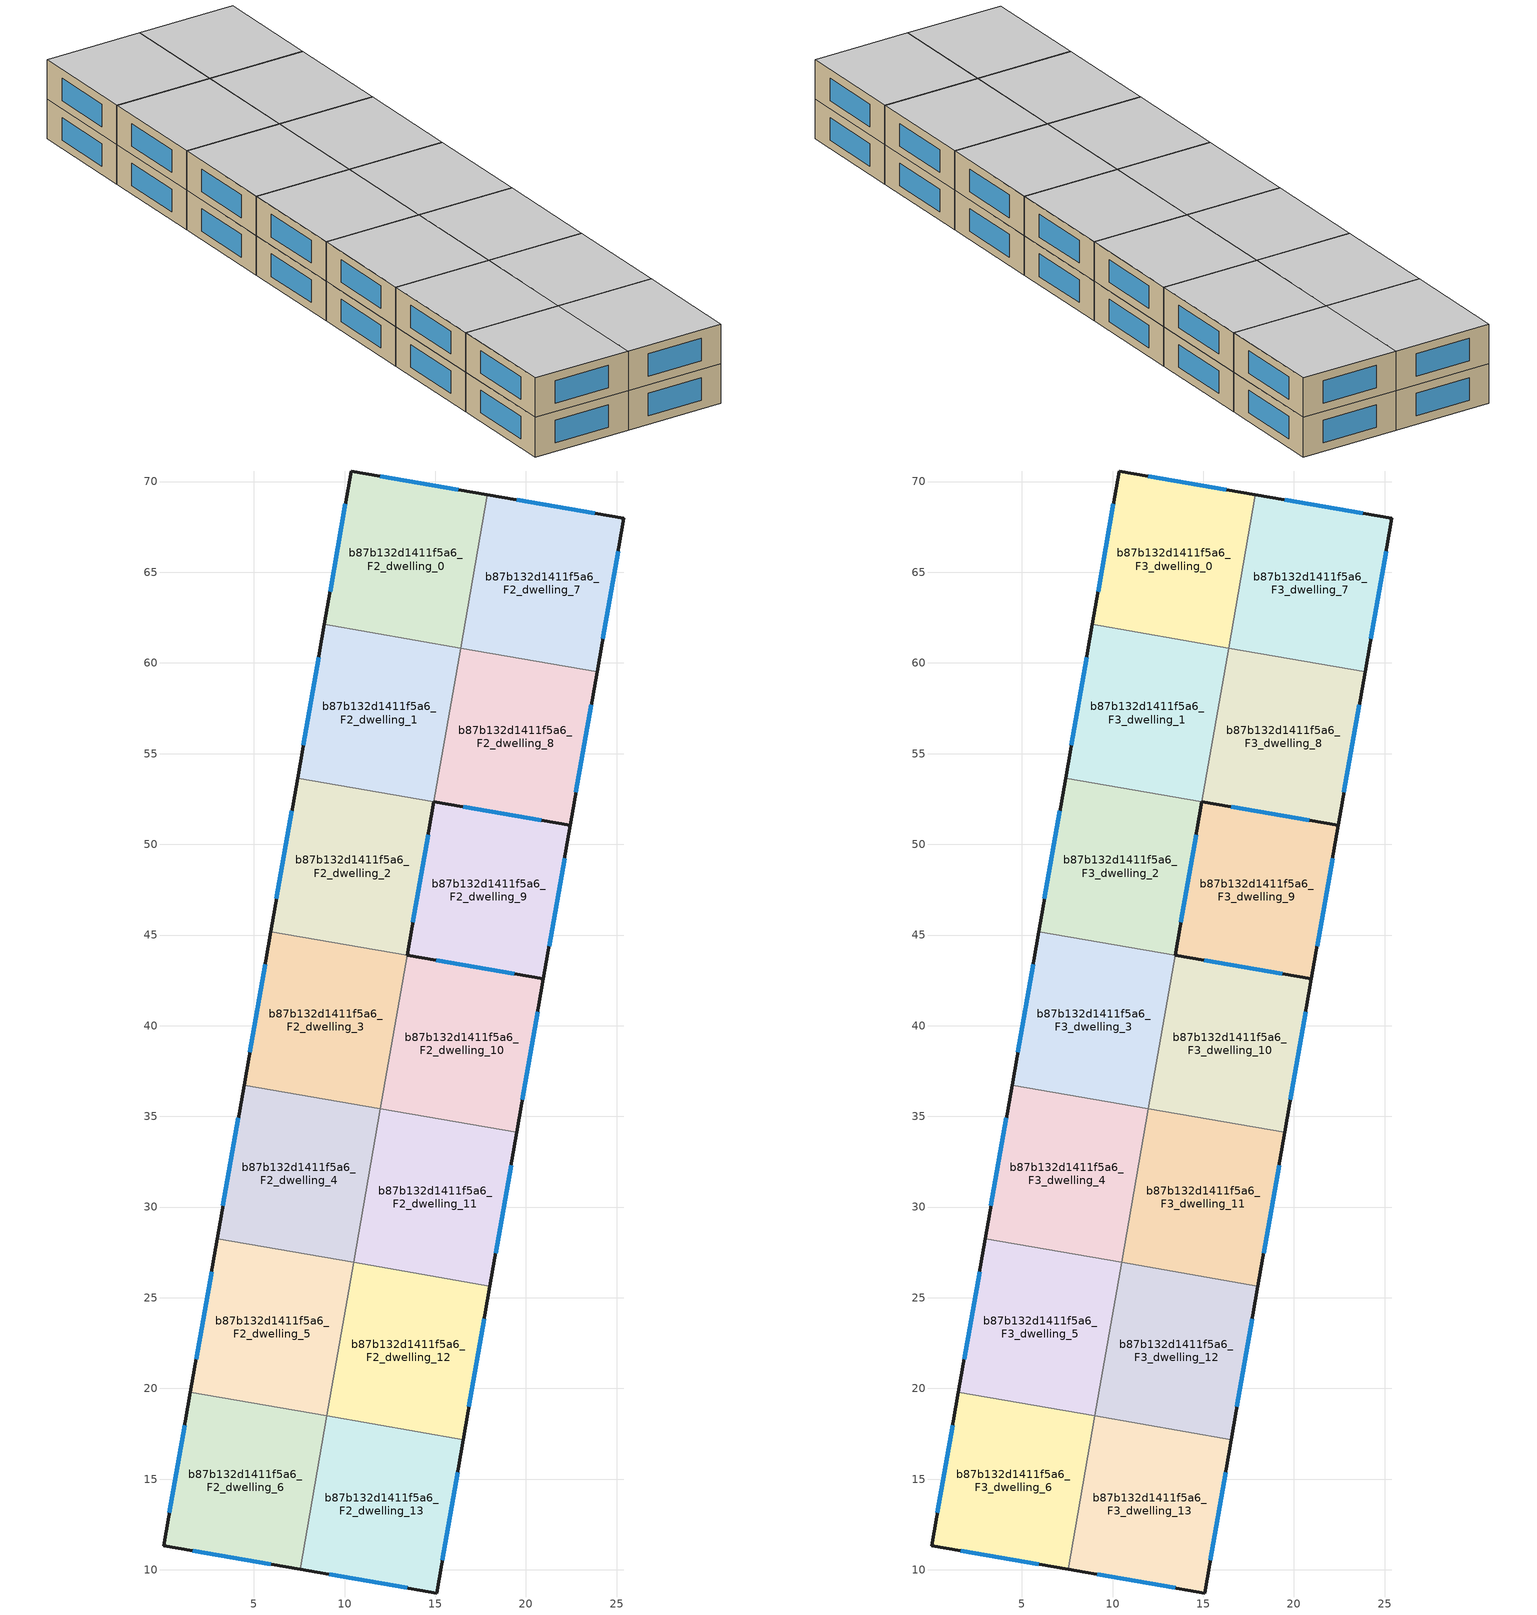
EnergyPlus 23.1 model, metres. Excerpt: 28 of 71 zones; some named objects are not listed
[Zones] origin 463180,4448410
b87b132d1411f5a6_F2_dwelling_0
 floor to b87b132d1411f5a6_F1_dwelling_0 (EU_floor_Construction): 17.87,69.28 16.4,60.81 8.88,62.12 10.35,70.58 z6
 wall outside (EU_wall_Construction): 17.87,69.28 10.35,70.58 8.88,62.12 z6:9
 wall to b87b132d1411f5a6_F2_dwelling_1 (EU_wall_Construction): 8.88,62.12 16.4,60.81 14.92,52.36 z6:9
 wall to b87b132d1411f5a6_F2_dwelling_8 (EU_wall_Construction): 14.92,52.36 16.4,60.82 z6:9
 wall to b87b132d1411f5a6_F2_dwelling_7 (EU_wall_Construction): 16.4,60.82 17.87,69.28 z6:9
 window (EU_Window_Construction): 10.04,68.77 9.2,63.93 / 16.26,69.56 11.96,70.3 z6.64:8.36
b87b132d1411f5a6_F2_dwelling_1
 floor to b87b132d1411f5a6_F1_dwelling_1 (EU_floor_Construction): 16.4,60.81 14.92,52.35 7.4,53.66 8.88,62.12 z6
 wall outside (EU_wall_Construction): 8.88,62.12 7.4,53.66 z6:9
 wall to b87b132d1411f5a6_F2_dwelling_2 (EU_wall_Construction): 7.4,53.66 14.92,52.35 z6:9
 window (EU_Window_Construction): 8.56,60.31 7.72,55.47 z6.64:8.36
b87b132d1411f5a6_F2_dwelling_10
 floor to b87b132d1411f5a6_F1_dwelling_10 (EU_floor_Construction): 20.97,42.58 19.49,34.11 11.97,35.42 13.45,43.89 z6
 wall outside (EU_wall_Construction): 19.49,34.11 20.97,42.58 13.45,43.89 z6:9
 wall to b87b132d1411f5a6_F2_dwelling_11 (EU_wall_Construction): 11.97,35.42 19.49,34.11 z6:9
 wall to b87b132d1411f5a6_F2_dwelling_9 (EU_wall_Construction): 13.45,43.89 11.97,35.42 z6:9
 window (EU_Window_Construction): 19.36,42.86 15.06,43.61 / 19.81,35.93 20.65,40.77 z6.64:8.36
b87b132d1411f5a6_F2_dwelling_11
 floor to b87b132d1411f5a6_F1_dwelling_11 (EU_floor_Construction): 19.49,34.11 18.02,25.65 10.5,26.96 11.97,35.42 z6
 wall outside (EU_wall_Construction): 18.02,25.65 19.49,34.11 z6:9
 wall to b87b132d1411f5a6_F2_dwelling_12 (EU_wall_Construction): 10.5,26.96 18.02,25.65 z6:9
 wall to b87b132d1411f5a6_F2_dwelling_4 (EU_wall_Construction): 11.97,35.41 10.5,26.96 z6:9
 window (EU_Window_Construction): 18.33,27.46 19.18,32.3 z6.64:8.36
b87b132d1411f5a6_F2_dwelling_12
 floor to b87b132d1411f5a6_F1_dwelling_12 (EU_floor_Construction): 18.02,25.65 16.54,17.18 9.02,18.49 10.5,26.96 z6
 wall outside (EU_wall_Construction): 16.54,17.18 18.02,25.65 z6:9
 wall to b87b132d1411f5a6_F2_dwelling_13 (EU_wall_Construction): 9.02,18.49 16.54,17.18 z6:9
 wall to b87b132d1411f5a6_F2_dwelling_5 (EU_wall_Construction): 10.5,26.95 9.02,18.49 z6:9
 window (EU_Window_Construction): 16.86,19 17.7,23.84 z6.64:8.36
b87b132d1411f5a6_F2_dwelling_13
 floor to b87b132d1411f5a6_F1_dwelling_13 (EU_floor_Construction): 16.54,17.18 15.07,8.72 7.55,10.03 9.02,18.49 z6
 wall outside (EU_wall_Construction): 7.55,10.03 15.07,8.72 16.54,17.18 z6:9
 wall to b87b132d1411f5a6_F2_dwelling_6 (EU_wall_Construction): 9.02,18.48 7.55,10.03 z6:9
 window (EU_Window_Construction): 15.38,10.54 16.23,15.37 / 9.16,9.75 13.46,9 z6.64:8.36
b87b132d1411f5a6_F2_dwelling_2
 floor to b87b132d1411f5a6_F1_dwelling_2 (EU_floor_Construction): 14.92,52.35 13.45,43.88 5.93,45.19 7.4,53.66 z6
 wall outside (EU_wall_Construction): 7.4,53.66 5.93,45.19 / 13.45,43.89 14.92,52.35 z6:9
 wall to b87b132d1411f5a6_F2_dwelling_3 (EU_wall_Construction): 5.93,45.19 13.45,43.88 z6:9
 window (EU_Window_Construction): 7.09,51.84 6.24,47 / 13.76,45.7 14.61,50.53 z6.64:8.36
b87b132d1411f5a6_F2_dwelling_3
 floor to b87b132d1411f5a6_F1_dwelling_3 (EU_floor_Construction): 13.45,43.88 11.97,35.42 4.45,36.72 5.93,45.19 z6
 wall outside (EU_wall_Construction): 5.93,45.19 4.45,36.72 z6:9
 wall to b87b132d1411f5a6_F2_dwelling_4 (EU_wall_Construction): 4.45,36.72 11.97,35.42 z6:9
 wall to b87b132d1411f5a6_F2_dwelling_9 (EU_wall_Construction): 11.97,35.42 13.45,43.88 z6:9
 window (EU_Window_Construction): 5.61,43.38 4.77,38.54 z6.64:8.36
b87b132d1411f5a6_F2_dwelling_4
 floor to b87b132d1411f5a6_F1_dwelling_4 (EU_floor_Construction): 11.97,35.42 10.5,26.95 2.98,28.26 4.45,36.72 z6
 wall outside (EU_wall_Construction): 4.45,36.72 2.98,28.26 z6:9
 wall to b87b132d1411f5a6_F2_dwelling_5 (EU_wall_Construction): 2.98,28.26 10.5,26.95 z6:9
 window (EU_Window_Construction): 4.14,34.91 3.29,30.07 z6.64:8.36
b87b132d1411f5a6_F2_dwelling_5
 floor to b87b132d1411f5a6_F1_dwelling_5 (EU_floor_Construction): 10.5,26.95 9.02,18.49 1.5,19.79 2.98,28.26 z6
 wall outside (EU_wall_Construction): 2.98,28.26 1.5,19.79 z6:9
 wall to b87b132d1411f5a6_F2_dwelling_6 (EU_wall_Construction): 1.5,19.79 9.02,18.49 z6:9
 window (EU_Window_Construction): 2.66,26.45 1.82,21.61 z6.64:8.36
b87b132d1411f5a6_F2_dwelling_6
 floor to b87b132d1411f5a6_F1_dwelling_6 (EU_floor_Construction): 9.02,18.49 7.55,10.03 0.03,11.33 1.5,19.79 z6
 wall outside (EU_wall_Construction): 1.5,19.79 0.03,11.33 7.55,10.03 z6:9
 window (EU_Window_Construction): 1.64,11.05 5.94,10.3 / 1.19,17.98 0.34,13.14 z6.64:8.36
b87b132d1411f5a6_F2_dwelling_7
 floor to b87b132d1411f5a6_F1_dwelling_7 (EU_floor_Construction): 25.39,67.98 23.92,59.51 16.4,60.82 17.87,69.28 z6
 wall outside (EU_wall_Construction): 23.92,59.51 25.39,67.98 17.87,69.28 z6:9
 wall to b87b132d1411f5a6_F2_dwelling_8 (EU_wall_Construction): 16.4,60.82 23.92,59.51 z6:9
 window (EU_Window_Construction): 23.78,68.26 19.48,69 / 24.23,61.32 25.08,66.17 z6.64:8.36
b87b132d1411f5a6_F2_dwelling_8
 floor to b87b132d1411f5a6_F1_dwelling_8 (EU_floor_Construction): 23.92,59.51 22.44,51.04 14.92,52.36 16.4,60.82 z6
 wall outside (EU_wall_Construction): 14.92,52.36 22.44,51.04 23.92,59.51 z6:9
 window (EU_Window_Construction): 22.76,52.86 23.6,57.7 / 16.53,52.07 20.83,51.33 z6.64:8.36
b87b132d1411f5a6_F2_dwelling_9
 floor to b87b132d1411f5a6_F1_dwelling_9 (EU_floor_Construction): 22.44,51.04 20.97,42.58 13.45,43.89 14.92,52.35 z6
 wall outside (EU_wall_Construction): 14.92,52.35 13.45,43.89 20.97,42.58 22.44,51.04 14.92,52.36 z6:9
 window (EU_Window_Construction): 15.06,43.61 19.36,42.86 / 21.28,44.39 22.13,49.23 / 20.83,51.33 16.53,52.07 / 14.61,50.53 13.76,45.7 z6.64:8.36
b87b132d1411f5a6_F3_dwelling_0
 floor to b87b132d1411f5a6_F2_dwelling_0 (EU_floor_Construction): 17.87,69.28 16.4,60.81 8.88,62.12 10.35,70.58 z9
 wall outside (EU_wall_Construction): 17.87,69.28 10.35,70.58 8.88,62.12 z9:12
 wall to b87b132d1411f5a6_F3_dwelling_1 (EU_wall_Construction): 8.88,62.12 16.4,60.81 14.92,52.36 z9:12
 wall to b87b132d1411f5a6_F3_dwelling_8 (EU_wall_Construction): 14.92,52.36 16.4,60.82 z9:12
 wall to b87b132d1411f5a6_F3_dwelling_7 (EU_wall_Construction): 16.4,60.82 17.87,69.28 z9:12
 window (EU_Window_Construction): 10.04,68.77 9.2,63.93 / 16.26,69.56 11.96,70.3 z9.64:11.36
 ceiling to b87b132d1411f5a6_F4_dwelling_0 (EU_floor_Construction): 16.4,60.81 17.87,69.28 10.35,70.58 8.88,62.12 z12
b87b132d1411f5a6_F3_dwelling_1
 floor to b87b132d1411f5a6_F2_dwelling_1 (EU_floor_Construction): 16.4,60.81 14.92,52.35 7.4,53.66 8.88,62.12 z9
 wall outside (EU_wall_Construction): 8.88,62.12 7.4,53.66 z9:12
 wall to b87b132d1411f5a6_F3_dwelling_2 (EU_wall_Construction): 7.4,53.66 14.92,52.35 z9:12
 window (EU_Window_Construction): 8.56,60.31 7.72,55.47 z9.64:11.36
 ceiling to b87b132d1411f5a6_F4_dwelling_1 (EU_floor_Construction): 14.92,52.35 16.4,60.81 8.88,62.12 7.4,53.66 z12
b87b132d1411f5a6_F3_dwelling_10
 floor to b87b132d1411f5a6_F2_dwelling_10 (EU_floor_Construction): 20.97,42.58 19.49,34.11 11.97,35.42 13.45,43.89 z9
 wall outside (EU_wall_Construction): 19.49,34.11 20.97,42.58 13.45,43.89 z9:12
 wall to b87b132d1411f5a6_F3_dwelling_11 (EU_wall_Construction): 11.97,35.42 19.49,34.11 z9:12
 wall to b87b132d1411f5a6_F3_dwelling_9 (EU_wall_Construction): 13.45,43.89 11.97,35.42 z9:12
 window (EU_Window_Construction): 19.36,42.86 15.06,43.61 / 19.81,35.93 20.65,40.77 z9.64:11.36
 ceiling to b87b132d1411f5a6_F4_dwelling_10 (EU_floor_Construction): 19.49,34.11 20.97,42.58 13.45,43.89 11.97,35.42 z12
b87b132d1411f5a6_F3_dwelling_11
 floor to b87b132d1411f5a6_F2_dwelling_11 (EU_floor_Construction): 19.49,34.11 18.02,25.65 10.5,26.96 11.97,35.42 z9
 wall outside (EU_wall_Construction): 18.02,25.65 19.49,34.11 z9:12
 wall to b87b132d1411f5a6_F3_dwelling_12 (EU_wall_Construction): 10.5,26.96 18.02,25.65 z9:12
 wall to b87b132d1411f5a6_F3_dwelling_4 (EU_wall_Construction): 11.97,35.41 10.5,26.96 z9:12
 window (EU_Window_Construction): 18.33,27.46 19.18,32.3 z9.64:11.36
 ceiling to b87b132d1411f5a6_F4_dwelling_11 (EU_floor_Construction): 18.02,25.65 19.49,34.11 11.97,35.42 10.5,26.96 z12
b87b132d1411f5a6_F3_dwelling_12
 floor to b87b132d1411f5a6_F2_dwelling_12 (EU_floor_Construction): 18.02,25.65 16.54,17.18 9.02,18.49 10.5,26.96 z9
 wall outside (EU_wall_Construction): 16.54,17.18 18.02,25.65 z9:12
 wall to b87b132d1411f5a6_F3_dwelling_13 (EU_wall_Construction): 9.02,18.49 16.54,17.18 z9:12
 wall to b87b132d1411f5a6_F3_dwelling_5 (EU_wall_Construction): 10.5,26.95 9.02,18.49 z9:12
 window (EU_Window_Construction): 16.86,19 17.7,23.84 z9.64:11.36
 ceiling to b87b132d1411f5a6_F4_dwelling_12 (EU_floor_Construction): 16.54,17.18 18.02,25.65 10.5,26.96 9.02,18.49 z12
b87b132d1411f5a6_F3_dwelling_13
 floor to b87b132d1411f5a6_F2_dwelling_13 (EU_floor_Construction): 16.54,17.18 15.07,8.72 7.55,10.03 9.02,18.49 z9
 wall outside (EU_wall_Construction): 7.55,10.03 15.07,8.72 16.54,17.18 z9:12
 wall to b87b132d1411f5a6_F3_dwelling_6 (EU_wall_Construction): 9.02,18.48 7.55,10.03 z9:12
 window (EU_Window_Construction): 15.38,10.54 16.23,15.37 / 9.16,9.75 13.46,9 z9.64:11.36
 ceiling to b87b132d1411f5a6_F4_dwelling_13 (EU_floor_Construction): 15.07,8.72 16.54,17.18 9.02,18.49 7.55,10.03 z12
b87b132d1411f5a6_F3_dwelling_2
 floor to b87b132d1411f5a6_F2_dwelling_2 (EU_floor_Construction): 14.92,52.35 13.45,43.88 5.93,45.19 7.4,53.66 z9
 wall outside (EU_wall_Construction): 7.4,53.66 5.93,45.19 / 13.45,43.89 14.92,52.35 z9:12
 wall to b87b132d1411f5a6_F3_dwelling_3 (EU_wall_Construction): 5.93,45.19 13.45,43.88 z9:12
 window (EU_Window_Construction): 7.09,51.84 6.24,47 / 13.76,45.7 14.61,50.53 z9.64:11.36
 ceiling to b87b132d1411f5a6_F4_dwelling_2 (EU_floor_Construction): 13.45,43.88 14.92,52.35 7.4,53.66 5.93,45.19 z12
b87b132d1411f5a6_F3_dwelling_3
 floor to b87b132d1411f5a6_F2_dwelling_3 (EU_floor_Construction): 13.45,43.88 11.97,35.42 4.45,36.72 5.93,45.19 z9
 wall outside (EU_wall_Construction): 5.93,45.19 4.45,36.72 z9:12
 wall to b87b132d1411f5a6_F3_dwelling_4 (EU_wall_Construction): 4.45,36.72 11.97,35.42 z9:12
 wall to b87b132d1411f5a6_F3_dwelling_9 (EU_wall_Construction): 11.97,35.42 13.45,43.88 z9:12
 window (EU_Window_Construction): 5.61,43.38 4.77,38.54 z9.64:11.36
 ceiling to b87b132d1411f5a6_F4_dwelling_3 (EU_floor_Construction): 11.97,35.42 13.45,43.88 5.93,45.19 4.45,36.72 z12
b87b132d1411f5a6_F3_dwelling_4
 floor to b87b132d1411f5a6_F2_dwelling_4 (EU_floor_Construction): 11.97,35.42 10.5,26.95 2.98,28.26 4.45,36.72 z9
 wall outside (EU_wall_Construction): 4.45,36.72 2.98,28.26 z9:12
 wall to b87b132d1411f5a6_F3_dwelling_5 (EU_wall_Construction): 2.98,28.26 10.5,26.95 z9:12
 window (EU_Window_Construction): 4.14,34.91 3.29,30.07 z9.64:11.36
 ceiling to b87b132d1411f5a6_F4_dwelling_4 (EU_floor_Construction): 10.5,26.95 11.97,35.42 4.45,36.72 2.98,28.26 z12
b87b132d1411f5a6_F3_dwelling_5
 floor to b87b132d1411f5a6_F2_dwelling_5 (EU_floor_Construction): 10.5,26.95 9.02,18.49 1.5,19.79 2.98,28.26 z9
 wall outside (EU_wall_Construction): 2.98,28.26 1.5,19.79 z9:12
 wall to b87b132d1411f5a6_F3_dwelling_6 (EU_wall_Construction): 1.5,19.79 9.02,18.49 z9:12
 window (EU_Window_Construction): 2.66,26.45 1.82,21.61 z9.64:11.36
 ceiling to b87b132d1411f5a6_F4_dwelling_5 (EU_floor_Construction): 9.02,18.49 10.5,26.95 2.98,28.26 1.5,19.79 z12
b87b132d1411f5a6_F3_dwelling_6
 floor to b87b132d1411f5a6_F2_dwelling_6 (EU_floor_Construction): 9.02,18.49 7.55,10.03 0.03,11.33 1.5,19.79 z9
 wall outside (EU_wall_Construction): 1.5,19.79 0.03,11.33 7.55,10.03 z9:12
 window (EU_Window_Construction): 1.64,11.05 5.94,10.3 / 1.19,17.98 0.34,13.14 z9.64:11.36
 ceiling to b87b132d1411f5a6_F4_dwelling_6 (EU_floor_Construction): 7.55,10.03 9.02,18.49 1.5,19.79 0.03,11.33 z12
b87b132d1411f5a6_F3_dwelling_7
 floor to b87b132d1411f5a6_F2_dwelling_7 (EU_floor_Construction): 25.39,67.98 23.92,59.51 16.4,60.82 17.87,69.28 z9
 wall outside (EU_wall_Construction): 23.92,59.51 25.39,67.98 17.87,69.28 z9:12
 wall to b87b132d1411f5a6_F3_dwelling_8 (EU_wall_Construction): 16.4,60.82 23.92,59.51 z9:12
 window (EU_Window_Construction): 23.78,68.26 19.48,69 / 24.23,61.32 25.08,66.17 z9.64:11.36
 ceiling to b87b132d1411f5a6_F4_dwelling_7 (EU_floor_Construction): 23.92,59.51 25.39,67.98 17.87,69.28 16.4,60.82 z12
b87b132d1411f5a6_F3_dwelling_8
 floor to b87b132d1411f5a6_F2_dwelling_8 (EU_floor_Construction): 23.92,59.51 22.44,51.04 14.92,52.36 16.4,60.82 z9
 wall outside (EU_wall_Construction): 14.92,52.36 22.44,51.04 23.92,59.51 z9:12
 window (EU_Window_Construction): 22.76,52.86 23.6,57.7 / 16.53,52.07 20.83,51.33 z9.64:11.36
 ceiling to b87b132d1411f5a6_F4_dwelling_8 (EU_floor_Construction): 22.44,51.04 23.92,59.51 16.4,60.82 14.92,52.36 z12
b87b132d1411f5a6_F3_dwelling_9
 floor to b87b132d1411f5a6_F2_dwelling_9 (EU_floor_Construction): 22.44,51.04 20.97,42.58 13.45,43.89 14.92,52.35 z9
 wall outside (EU_wall_Construction): 14.92,52.35 13.45,43.89 20.97,42.58 22.44,51.04 14.92,52.36 z9:12
 window (EU_Window_Construction): 15.06,43.61 19.36,42.86 / 21.28,44.39 22.13,49.23 / 20.83,51.33 16.53,52.07 / 14.61,50.53 13.76,45.7 z9.64:11.36
 ceiling to b87b132d1411f5a6_F4_dwelling_9 (EU_floor_Construction): 20.97,42.58 22.44,51.04 14.92,52.35 13.45,43.89 z12
[Building]
EU S2 Campaign: North Axis=0; Terrain=City; Solar Distribution=FullExterior
[Site:Location]
Yerevan-Zvartnots.Intl.AP: Latitude=40.15; Longitude=44.383; Time Zone=4; Elevation=854
[SizingPeriod:WeatherFileDays]
AnnualSizingPeriod: Begin Month=1; Begin Day of Month=1; End Month=12; End Day of Month=31; Day of Week for Start Day=Monday; Use Weather File Daylight Saving Period=No; Use Weather File Rain and Snow Indicators=No
[MATERIAL]
EU_InternalMass_Material: Roughness=MediumRough; Thickness=0.1; Conductivity=1; Density=1800; Specific Heat=900; Thermal Absorptance=0.9; Solar Absorptance=0.7; Visible Absorptance=0.7
[MATERIAL:NOMASS] Roughness=MediumRough; Thermal Absorptance=0.9; Solar Absorptance=0.7; Visible Absorptance=0.7
Name | Thermal Resistance
EU_wall_NoMass | 1.05043
EU_floor_NoMass | 0.478065
[WINDOWMATERIAL:SIMPLEGLAZINGSYSTEM]
EU_Window_SimpleGlazing: UFactor=2.5566; Solar Heat Gain Coefficient=0.75; Visible Transmittance=0.75
[CONSTRUCTION]
EU_wall_Construction: EU_wall_NoMass
EU_floor_Construction: EU_floor_NoMass
EU_Window_Construction: EU_Window_SimpleGlazing
EU_InternalMass_Construction: EU_InternalMass_Material
[ZONE] Type=1; Multiplier=1; Ceiling Height=autocalculate; Floor Area=autocalculate; Part of Total Floor Area=Yes
Name | Volume
b87b132d1411f5a6_F2_dwelling_0; b87b132d1411f5a6_F3_dwelling_0 | 196.709
b87b132d1411f5a6_F2_dwelling_1; b87b132d1411f5a6_F3_dwelling_1 | 196.729
b87b132d1411f5a6_F2_dwelling_10; b87b132d1411f5a6_F3_dwelling_10 | 196.697
b87b132d1411f5a6_F2_dwelling_11; b87b132d1411f5a6_F3_dwelling_11 | 196.687
b87b132d1411f5a6_F2_dwelling_12; b87b132d1411f5a6_F3_dwelling_12; b87b132d1411f5a6_F2_dwelling_8; b87b132d1411f5a6_F3_dwelling_8 | 196.691
b87b132d1411f5a6_F2_dwelling_13; b87b132d1411f5a6_F3_dwelling_13 | 196.699
b87b132d1411f5a6_F2_dwelling_2; b87b132d1411f5a6_F3_dwelling_2; b87b132d1411f5a6_F2_dwelling_4; b87b132d1411f5a6_F3_dwelling_4; b87b132d1411f5a6_F2_dwelling_5; b87b132d1411f5a6_F3_dwelling_5 | 196.716
b87b132d1411f5a6_F2_dwelling_3; b87b132d1411f5a6_F3_dwelling_3 | 196.739
b87b132d1411f5a6_F2_dwelling_6; b87b132d1411f5a6_F3_dwelling_6 | 196.701
b87b132d1411f5a6_F2_dwelling_7; b87b132d1411f5a6_F3_dwelling_7 | 196.698
b87b132d1411f5a6_F2_dwelling_9; b87b132d1411f5a6_F3_dwelling_9 | 196.614
[INTERNALMASS] Construction=EU_InternalMass_Construction
Name | Zone or ZoneList | Surface Area
b87b132d1411f5a6_F2_dwelling_0_EU_InternalMass | b87b132d1411f5a6_F2_dwelling_0 | 65.5713
b87b132d1411f5a6_F2_dwelling_1_EU_InternalMass | b87b132d1411f5a6_F2_dwelling_1 | 65.5761
b87b132d1411f5a6_F2_dwelling_2_EU_InternalMass | b87b132d1411f5a6_F2_dwelling_2 | 65.5721
b87b132d1411f5a6_F2_dwelling_3_EU_InternalMass | b87b132d1411f5a6_F2_dwelling_3 | 65.5796
b87b132d1411f5a6_F2_dwelling_4_EU_InternalMass | b87b132d1411f5a6_F2_dwelling_4 | 65.5721
b87b132d1411f5a6_F2_dwelling_5_EU_InternalMass | b87b132d1411f5a6_F2_dwelling_5 | 65.5721
b87b132d1411f5a6_F2_dwelling_6_EU_InternalMass | b87b132d1411f5a6_F2_dwelling_6 | 65.5672
b87b132d1411f5a6_F2_dwelling_7_EU_InternalMass | b87b132d1411f5a6_F2_dwelling_7 | 65.5662
b87b132d1411f5a6_F2_dwelling_8_EU_InternalMass | b87b132d1411f5a6_F2_dwelling_8 | 65.5637
b87b132d1411f5a6_F2_dwelling_9_EU_InternalMass | b87b132d1411f5a6_F2_dwelling_9 | 65.5736
b87b132d1411f5a6_F2_dwelling_10_EU_InternalMass | b87b132d1411f5a6_F2_dwelling_10 | 65.5667
b87b132d1411f5a6_F2_dwelling_11_EU_InternalMass | b87b132d1411f5a6_F2_dwelling_11 | 65.5637
b87b132d1411f5a6_F2_dwelling_12_EU_InternalMass | b87b132d1411f5a6_F2_dwelling_12 | 65.5637
b87b132d1411f5a6_F2_dwelling_13_EU_InternalMass | b87b132d1411f5a6_F2_dwelling_13 | 65.5662
b87b132d1411f5a6_F3_dwelling_0_EU_InternalMass | b87b132d1411f5a6_F3_dwelling_0 | 65.5713
b87b132d1411f5a6_F3_dwelling_1_EU_InternalMass | b87b132d1411f5a6_F3_dwelling_1 | 65.5761
b87b132d1411f5a6_F3_dwelling_2_EU_InternalMass | b87b132d1411f5a6_F3_dwelling_2 | 65.5721
b87b132d1411f5a6_F3_dwelling_3_EU_InternalMass | b87b132d1411f5a6_F3_dwelling_3 | 65.5796
b87b132d1411f5a6_F3_dwelling_4_EU_InternalMass | b87b132d1411f5a6_F3_dwelling_4 | 65.5721
b87b132d1411f5a6_F3_dwelling_5_EU_InternalMass | b87b132d1411f5a6_F3_dwelling_5 | 65.5721
b87b132d1411f5a6_F3_dwelling_6_EU_InternalMass | b87b132d1411f5a6_F3_dwelling_6 | 65.5672
b87b132d1411f5a6_F3_dwelling_7_EU_InternalMass | b87b132d1411f5a6_F3_dwelling_7 | 65.5662
b87b132d1411f5a6_F3_dwelling_8_EU_InternalMass | b87b132d1411f5a6_F3_dwelling_8 | 65.5637
b87b132d1411f5a6_F3_dwelling_9_EU_InternalMass | b87b132d1411f5a6_F3_dwelling_9 | 65.5736
b87b132d1411f5a6_F3_dwelling_10_EU_InternalMass | b87b132d1411f5a6_F3_dwelling_10 | 65.5667
b87b132d1411f5a6_F3_dwelling_11_EU_InternalMass | b87b132d1411f5a6_F3_dwelling_11 | 65.5637
b87b132d1411f5a6_F3_dwelling_12_EU_InternalMass | b87b132d1411f5a6_F3_dwelling_12 | 65.5637
b87b132d1411f5a6_F3_dwelling_13_EU_InternalMass | b87b132d1411f5a6_F3_dwelling_13 | 65.5662
[OTHEREQUIPMENT] Fuel Type=Electricity; Design Level Calculation Method=Watts/Area; Power per Zone Floor Area=1; Fraction Latent=0; Fraction Radiant=0; Fraction Lost=0; Carbon Dioxide Generation Rate=0; EndUse Subcategory=EU_Step8_InternalGains
Name | Zone or ZoneList or Space or SpaceList | Schedule
EU_Step8_InternalGain_b87b132d1411f5a6_F2_dwelling_0_f000 | b87b132d1411f5a6_F2_dwelling_0 | EU_Step8_GainSchedule_b87b132d1411f5a6_F2_dwelling_0_f000
EU_Step8_InternalGain_b87b132d1411f5a6_F2_dwelling_1_f000 | b87b132d1411f5a6_F2_dwelling_1 | EU_Step8_GainSchedule_b87b132d1411f5a6_F2_dwelling_1_f000
EU_Step8_InternalGain_b87b132d1411f5a6_F2_dwelling_2_f000 | b87b132d1411f5a6_F2_dwelling_2 | EU_Step8_GainSchedule_b87b132d1411f5a6_F2_dwelling_2_f000
EU_Step8_InternalGain_b87b132d1411f5a6_F2_dwelling_3_f000 | b87b132d1411f5a6_F2_dwelling_3 | EU_Step8_GainSchedule_b87b132d1411f5a6_F2_dwelling_3_f000
EU_Step8_InternalGain_b87b132d1411f5a6_F2_dwelling_4_f000 | b87b132d1411f5a6_F2_dwelling_4 | EU_Step8_GainSchedule_b87b132d1411f5a6_F2_dwelling_4_f000
EU_Step8_InternalGain_b87b132d1411f5a6_F2_dwelling_5_f000 | b87b132d1411f5a6_F2_dwelling_5 | EU_Step8_GainSchedule_b87b132d1411f5a6_F2_dwelling_5_f000
EU_Step8_InternalGain_b87b132d1411f5a6_F2_dwelling_6_f000 | b87b132d1411f5a6_F2_dwelling_6 | EU_Step8_GainSchedule_b87b132d1411f5a6_F2_dwelling_6_f000
EU_Step8_InternalGain_b87b132d1411f5a6_F2_dwelling_7_f000 | b87b132d1411f5a6_F2_dwelling_7 | EU_Step8_GainSchedule_b87b132d1411f5a6_F2_dwelling_7_f000
EU_Step8_InternalGain_b87b132d1411f5a6_F2_dwelling_8_f000 | b87b132d1411f5a6_F2_dwelling_8 | EU_Step8_GainSchedule_b87b132d1411f5a6_F2_dwelling_8_f000
EU_Step8_InternalGain_b87b132d1411f5a6_F2_dwelling_9_f000 | b87b132d1411f5a6_F2_dwelling_9 | EU_Step8_GainSchedule_b87b132d1411f5a6_F2_dwelling_9_f000
EU_Step8_InternalGain_b87b132d1411f5a6_F2_dwelling_10_f000 | b87b132d1411f5a6_F2_dwelling_10 | EU_Step8_GainSchedule_b87b132d1411f5a6_F2_dwelling_10_f000
EU_Step8_InternalGain_b87b132d1411f5a6_F2_dwelling_11_f000 | b87b132d1411f5a6_F2_dwelling_11 | EU_Step8_GainSchedule_b87b132d1411f5a6_F2_dwelling_11_f000
EU_Step8_InternalGain_b87b132d1411f5a6_F2_dwelling_12_f000 | b87b132d1411f5a6_F2_dwelling_12 | EU_Step8_GainSchedule_b87b132d1411f5a6_F2_dwelling_12_f000
EU_Step8_InternalGain_b87b132d1411f5a6_F2_dwelling_13_f000 | b87b132d1411f5a6_F2_dwelling_13 | EU_Step8_GainSchedule_b87b132d1411f5a6_F2_dwelling_13_f000
EU_Step8_InternalGain_b87b132d1411f5a6_F3_dwelling_0_f000 | b87b132d1411f5a6_F3_dwelling_0 | EU_Step8_GainSchedule_b87b132d1411f5a6_F3_dwelling_0_f000
EU_Step8_InternalGain_b87b132d1411f5a6_F3_dwelling_1_f000 | b87b132d1411f5a6_F3_dwelling_1 | EU_Step8_GainSchedule_b87b132d1411f5a6_F3_dwelling_1_f000
EU_Step8_InternalGain_b87b132d1411f5a6_F3_dwelling_2_f000 | b87b132d1411f5a6_F3_dwelling_2 | EU_Step8_GainSchedule_b87b132d1411f5a6_F3_dwelling_2_f000
EU_Step8_InternalGain_b87b132d1411f5a6_F3_dwelling_3_f000 | b87b132d1411f5a6_F3_dwelling_3 | EU_Step8_GainSchedule_b87b132d1411f5a6_F3_dwelling_3_f000
EU_Step8_InternalGain_b87b132d1411f5a6_F3_dwelling_4_f000 | b87b132d1411f5a6_F3_dwelling_4 | EU_Step8_GainSchedule_b87b132d1411f5a6_F3_dwelling_4_f000
EU_Step8_InternalGain_b87b132d1411f5a6_F3_dwelling_5_f000 | b87b132d1411f5a6_F3_dwelling_5 | EU_Step8_GainSchedule_b87b132d1411f5a6_F3_dwelling_5_f000
EU_Step8_InternalGain_b87b132d1411f5a6_F3_dwelling_6_f000 | b87b132d1411f5a6_F3_dwelling_6 | EU_Step8_GainSchedule_b87b132d1411f5a6_F3_dwelling_6_f000
EU_Step8_InternalGain_b87b132d1411f5a6_F3_dwelling_7_f000 | b87b132d1411f5a6_F3_dwelling_7 | EU_Step8_GainSchedule_b87b132d1411f5a6_F3_dwelling_7_f000
EU_Step8_InternalGain_b87b132d1411f5a6_F3_dwelling_8_f000 | b87b132d1411f5a6_F3_dwelling_8 | EU_Step8_GainSchedule_b87b132d1411f5a6_F3_dwelling_8_f000
EU_Step8_InternalGain_b87b132d1411f5a6_F3_dwelling_9_f000 | b87b132d1411f5a6_F3_dwelling_9 | EU_Step8_GainSchedule_b87b132d1411f5a6_F3_dwelling_9_f000
EU_Step8_InternalGain_b87b132d1411f5a6_F3_dwelling_10_f000 | b87b132d1411f5a6_F3_dwelling_10 | EU_Step8_GainSchedule_b87b132d1411f5a6_F3_dwelling_10_f000
EU_Step8_InternalGain_b87b132d1411f5a6_F3_dwelling_11_f000 | b87b132d1411f5a6_F3_dwelling_11 | EU_Step8_GainSchedule_b87b132d1411f5a6_F3_dwelling_11_f000
EU_Step8_InternalGain_b87b132d1411f5a6_F3_dwelling_12_f000 | b87b132d1411f5a6_F3_dwelling_12 | EU_Step8_GainSchedule_b87b132d1411f5a6_F3_dwelling_12_f000
EU_Step8_InternalGain_b87b132d1411f5a6_F3_dwelling_13_f000 | b87b132d1411f5a6_F3_dwelling_13 | EU_Step8_GainSchedule_b87b132d1411f5a6_F3_dwelling_13_f000
[ZONEVENTILATION:DESIGNFLOWRATE] Schedule=EU_AlwaysOn; Design Flow Rate Calculation Method=AirChanges/Hour; Air Changes per Hour=0.557805; Ventilation Type=Natural; Fan Pressure Rise=0; Fan Total Efficiency=1; Constant Term Coefficient=1; Temperature Term Coefficient=0; Velocity Term Coefficient=0; Velocity Squared Term Coefficient=0; Minimum Indoor Temperature=-100; Maximum Indoor Temperature=100; Delta Temperature=-100; Minimum Outdoor Temperature=-100; Maximum Outdoor Temperature=100; Maximum Wind Speed=40
Name | Zone or ZoneList or Space or SpaceList
EU_ConstantAir_b87b132d1411f5a6_F2_dwelling_0 | b87b132d1411f5a6_F2_dwelling_0
EU_ConstantAir_b87b132d1411f5a6_F2_dwelling_1 | b87b132d1411f5a6_F2_dwelling_1
EU_ConstantAir_b87b132d1411f5a6_F2_dwelling_2 | b87b132d1411f5a6_F2_dwelling_2
EU_ConstantAir_b87b132d1411f5a6_F2_dwelling_3 | b87b132d1411f5a6_F2_dwelling_3
EU_ConstantAir_b87b132d1411f5a6_F2_dwelling_4 | b87b132d1411f5a6_F2_dwelling_4
EU_ConstantAir_b87b132d1411f5a6_F2_dwelling_5 | b87b132d1411f5a6_F2_dwelling_5
EU_ConstantAir_b87b132d1411f5a6_F2_dwelling_6 | b87b132d1411f5a6_F2_dwelling_6
EU_ConstantAir_b87b132d1411f5a6_F2_dwelling_7 | b87b132d1411f5a6_F2_dwelling_7
EU_ConstantAir_b87b132d1411f5a6_F2_dwelling_8 | b87b132d1411f5a6_F2_dwelling_8
EU_ConstantAir_b87b132d1411f5a6_F2_dwelling_9 | b87b132d1411f5a6_F2_dwelling_9
EU_ConstantAir_b87b132d1411f5a6_F2_dwelling_10 | b87b132d1411f5a6_F2_dwelling_10
EU_ConstantAir_b87b132d1411f5a6_F2_dwelling_11 | b87b132d1411f5a6_F2_dwelling_11
EU_ConstantAir_b87b132d1411f5a6_F2_dwelling_12 | b87b132d1411f5a6_F2_dwelling_12
EU_ConstantAir_b87b132d1411f5a6_F2_dwelling_13 | b87b132d1411f5a6_F2_dwelling_13
EU_ConstantAir_b87b132d1411f5a6_F3_dwelling_0 | b87b132d1411f5a6_F3_dwelling_0
EU_ConstantAir_b87b132d1411f5a6_F3_dwelling_1 | b87b132d1411f5a6_F3_dwelling_1
EU_ConstantAir_b87b132d1411f5a6_F3_dwelling_2 | b87b132d1411f5a6_F3_dwelling_2
EU_ConstantAir_b87b132d1411f5a6_F3_dwelling_3 | b87b132d1411f5a6_F3_dwelling_3
EU_ConstantAir_b87b132d1411f5a6_F3_dwelling_4 | b87b132d1411f5a6_F3_dwelling_4
EU_ConstantAir_b87b132d1411f5a6_F3_dwelling_5 | b87b132d1411f5a6_F3_dwelling_5
EU_ConstantAir_b87b132d1411f5a6_F3_dwelling_6 | b87b132d1411f5a6_F3_dwelling_6
EU_ConstantAir_b87b132d1411f5a6_F3_dwelling_7 | b87b132d1411f5a6_F3_dwelling_7
EU_ConstantAir_b87b132d1411f5a6_F3_dwelling_8 | b87b132d1411f5a6_F3_dwelling_8
EU_ConstantAir_b87b132d1411f5a6_F3_dwelling_9 | b87b132d1411f5a6_F3_dwelling_9
EU_ConstantAir_b87b132d1411f5a6_F3_dwelling_10 | b87b132d1411f5a6_F3_dwelling_10
EU_ConstantAir_b87b132d1411f5a6_F3_dwelling_11 | b87b132d1411f5a6_F3_dwelling_11
EU_ConstantAir_b87b132d1411f5a6_F3_dwelling_12 | b87b132d1411f5a6_F3_dwelling_12
EU_ConstantAir_b87b132d1411f5a6_F3_dwelling_13 | b87b132d1411f5a6_F3_dwelling_13
[HVACTEMPLATE:THERMOSTAT] Constant Heating Setpoint=20; Constant Cooling Setpoint=50
EU_HeatOnly_b87b132d1411f5a6_F2_dwelling_3; EU_HeatOnly_b87b132d1411f5a6_F2_dwelling_4; EU_HeatOnly_b87b132d1411f5a6_F2_dwelling_5; EU_HeatOnly_b87b132d1411f5a6_F2_dwelling_6; EU_HeatOnly_b87b132d1411f5a6_F2_dwelling_7; EU_HeatOnly_b87b132d1411f5a6_F2_dwelling_8; EU_HeatOnly_b87b132d1411f5a6_F2_dwelling_9; EU_HeatOnly_b87b132d1411f5a6_F2_dwelling_10; EU_HeatOnly_b87b132d1411f5a6_F2_dwelling_11; EU_HeatOnly_b87b132d1411f5a6_F2_dwelling_12; EU_HeatOnly_b87b132d1411f5a6_F2_dwelling_13; EU_HeatOnly_b87b132d1411f5a6_F3_dwelling_0; EU_HeatOnly_b87b132d1411f5a6_F3_dwelling_1; EU_HeatOnly_b87b132d1411f5a6_F3_dwelling_2; EU_HeatOnly_b87b132d1411f5a6_F3_dwelling_3; EU_HeatOnly_b87b132d1411f5a6_F3_dwelling_4; EU_HeatOnly_b87b132d1411f5a6_F3_dwelling_5; EU_HeatOnly_b87b132d1411f5a6_F3_dwelling_6; EU_HeatOnly_b87b132d1411f5a6_F3_dwelling_7; EU_HeatOnly_b87b132d1411f5a6_F3_dwelling_8; EU_HeatOnly_b87b132d1411f5a6_F3_dwelling_9; EU_HeatOnly_b87b132d1411f5a6_F3_dwelling_10; EU_HeatOnly_b87b132d1411f5a6_F3_dwelling_11; EU_HeatOnly_b87b132d1411f5a6_F3_dwelling_12; EU_HeatOnly_b87b132d1411f5a6_F3_dwelling_13; EU_HeatOnly_b87b132d1411f5a6_F4_dwelling_0; EU_HeatOnly_b87b132d1411f5a6_F4_dwelling_1; EU_HeatOnly_b87b132d1411f5a6_F4_dwelling_2; EU_HeatOnly_b87b132d1411f5a6_F4_dwelling_3; EU_HeatOnly_b87b132d1411f5a6_F4_dwelling_4; EU_HeatOnly_b87b132d1411f5a6_F4_dwelling_5; EU_HeatOnly_b87b132d1411f5a6_F4_dwelling_6; EU_HeatOnly_b87b132d1411f5a6_F4_dwelling_7; EU_HeatOnly_b87b132d1411f5a6_F4_dwelling_8; EU_HeatOnly_b87b132d1411f5a6_F4_dwelling_9; EU_HeatOnly_b87b132d1411f5a6_F4_dwelling_10; EU_HeatOnly_b87b132d1411f5a6_F4_dwelling_11; EU_HeatOnly_b87b132d1411f5a6_F4_dwelling_12; EU_HeatOnly_b87b132d1411f5a6_F4_dwelling_13
[HVACTEMPLATE:ZONE:IDEALLOADSAIRSYSTEM] System Availability Schedule=EU_AlwaysOn; Maximum Heating Supply Air Temperature=50; Minimum Cooling Supply Air Temperature=13; Maximum Heating Supply Air Humidity Ratio=0.0156; Minimum Cooling Supply Air Humidity Ratio=0.0077; Heating Limit=NoLimit; Cooling Limit=NoLimit; Heating Availability Schedule=EU_AlwaysOn; Cooling Availability Schedule=EU_CoolingOff; Dehumidification Control Type=ConstantSensibleHeatRatio; Cooling Sensible Heat Ratio=0.7; Dehumidification Setpoint=60; Humidification Control Type=None; Humidification Setpoint=30; Outdoor Air Method=None; Outdoor Air Flow Rate per Person=0.00944; Outdoor Air Flow Rate per Zone Floor Area=0; Outdoor Air Flow Rate per Zone=0; Demand Controlled Ventilation Type=None; Outdoor Air Economizer Type=NoEconomizer; Heat Recovery Type=None; Sensible Heat Recovery Effectiveness=0.7; Latent Heat Recovery Effectiveness=0.65
Name | Template Thermostat
b87b132d1411f5a6_F2_dwelling_0 | EU_HeatOnly_b87b132d1411f5a6_F2_dwelling_0
b87b132d1411f5a6_F2_dwelling_1 | EU_HeatOnly_b87b132d1411f5a6_F2_dwelling_1
b87b132d1411f5a6_F2_dwelling_2 | EU_HeatOnly_b87b132d1411f5a6_F2_dwelling_2
b87b132d1411f5a6_F2_dwelling_3 | EU_HeatOnly_b87b132d1411f5a6_F2_dwelling_3
b87b132d1411f5a6_F2_dwelling_4 | EU_HeatOnly_b87b132d1411f5a6_F2_dwelling_4
b87b132d1411f5a6_F2_dwelling_5 | EU_HeatOnly_b87b132d1411f5a6_F2_dwelling_5
b87b132d1411f5a6_F2_dwelling_6 | EU_HeatOnly_b87b132d1411f5a6_F2_dwelling_6
b87b132d1411f5a6_F2_dwelling_7 | EU_HeatOnly_b87b132d1411f5a6_F2_dwelling_7
b87b132d1411f5a6_F2_dwelling_8 | EU_HeatOnly_b87b132d1411f5a6_F2_dwelling_8
b87b132d1411f5a6_F2_dwelling_9 | EU_HeatOnly_b87b132d1411f5a6_F2_dwelling_9
b87b132d1411f5a6_F2_dwelling_10 | EU_HeatOnly_b87b132d1411f5a6_F2_dwelling_10
b87b132d1411f5a6_F2_dwelling_11 | EU_HeatOnly_b87b132d1411f5a6_F2_dwelling_11
b87b132d1411f5a6_F2_dwelling_12 | EU_HeatOnly_b87b132d1411f5a6_F2_dwelling_12
b87b132d1411f5a6_F2_dwelling_13 | EU_HeatOnly_b87b132d1411f5a6_F2_dwelling_13
b87b132d1411f5a6_F3_dwelling_0 | EU_HeatOnly_b87b132d1411f5a6_F3_dwelling_0
b87b132d1411f5a6_F3_dwelling_1 | EU_HeatOnly_b87b132d1411f5a6_F3_dwelling_1
b87b132d1411f5a6_F3_dwelling_2 | EU_HeatOnly_b87b132d1411f5a6_F3_dwelling_2
b87b132d1411f5a6_F3_dwelling_3 | EU_HeatOnly_b87b132d1411f5a6_F3_dwelling_3
b87b132d1411f5a6_F3_dwelling_4 | EU_HeatOnly_b87b132d1411f5a6_F3_dwelling_4
b87b132d1411f5a6_F3_dwelling_5 | EU_HeatOnly_b87b132d1411f5a6_F3_dwelling_5
b87b132d1411f5a6_F3_dwelling_6 | EU_HeatOnly_b87b132d1411f5a6_F3_dwelling_6
b87b132d1411f5a6_F3_dwelling_7 | EU_HeatOnly_b87b132d1411f5a6_F3_dwelling_7
b87b132d1411f5a6_F3_dwelling_8 | EU_HeatOnly_b87b132d1411f5a6_F3_dwelling_8
b87b132d1411f5a6_F3_dwelling_9 | EU_HeatOnly_b87b132d1411f5a6_F3_dwelling_9
b87b132d1411f5a6_F3_dwelling_10 | EU_HeatOnly_b87b132d1411f5a6_F3_dwelling_10
b87b132d1411f5a6_F3_dwelling_11 | EU_HeatOnly_b87b132d1411f5a6_F3_dwelling_11
b87b132d1411f5a6_F3_dwelling_12 | EU_HeatOnly_b87b132d1411f5a6_F3_dwelling_12
b87b132d1411f5a6_F3_dwelling_13 | EU_HeatOnly_b87b132d1411f5a6_F3_dwelling_13
[SIZING:ZONE] Zone Cooling Design Supply Air Temperature Input Method=SupplyAirTemperature; Zone Cooling Design Supply Air Temperature=13; Zone Heating Design Supply Air Temperature Input Method=SupplyAirTemperature; Zone Heating Design Supply Air Temperature=50; Zone Cooling Design Supply Air Humidity Ratio=0.008; Zone Heating Design Supply Air Humidity Ratio=0.008; Cooling Design Air Flow Method=DesignDay; Cooling Design Air Flow Rate=0; Cooling Minimum Air Flow per Zone Floor Area=0.000762; Cooling Minimum Air Flow=0; Cooling Minimum Air Flow Fraction=0.2; Heating Design Air Flow Method=DesignDay; Heating Design Air Flow Rate=0; Heating Maximum Air Flow per Zone Floor Area=0.002032; Heating Maximum Air Flow=0.141576; Heating Maximum Air Flow Fraction=0.3; Account for Dedicated Outdoor Air System=No; Dedicated Outdoor Air System Control Strategy=NeutralSupplyAir; Dedicated Outdoor Air Low Setpoint Temperature for Design=autosize; Dedicated Outdoor Air High Setpoint Temperature for Design=autosize; Zone Load Sizing Method=Sensible Load Only No Latent Load; Zone Latent Cooling Design Supply Air Humidity Ratio Input Method=HumidityRatioDifference; Zone Cooling Design Supply Air Humidity Ratio Difference=0.005; Zone Latent Heating Design Supply Air Humidity Ratio Input Method=HumidityRatioDifference; Zone Humidification Design Supply Air Humidity Ratio Difference=0.005
b87b132d1411f5a6_F2_dwelling_0; b87b132d1411f5a6_F2_dwelling_1; b87b132d1411f5a6_F2_dwelling_2; b87b132d1411f5a6_F2_dwelling_3; b87b132d1411f5a6_F2_dwelling_4; b87b132d1411f5a6_F2_dwelling_5; b87b132d1411f5a6_F2_dwelling_6; b87b132d1411f5a6_F2_dwelling_7; b87b132d1411f5a6_F2_dwelling_8; b87b132d1411f5a6_F2_dwelling_9; b87b132d1411f5a6_F2_dwelling_10; b87b132d1411f5a6_F2_dwelling_11; b87b132d1411f5a6_F2_dwelling_12; b87b132d1411f5a6_F2_dwelling_13; b87b132d1411f5a6_F3_dwelling_0; b87b132d1411f5a6_F3_dwelling_1; b87b132d1411f5a6_F3_dwelling_2; b87b132d1411f5a6_F3_dwelling_3; b87b132d1411f5a6_F3_dwelling_4; b87b132d1411f5a6_F3_dwelling_5; b87b132d1411f5a6_F3_dwelling_6; b87b132d1411f5a6_F3_dwelling_7; b87b132d1411f5a6_F3_dwelling_8; b87b132d1411f5a6_F3_dwelling_9; b87b132d1411f5a6_F3_dwelling_10; b87b132d1411f5a6_F3_dwelling_11; b87b132d1411f5a6_F3_dwelling_12; b87b132d1411f5a6_F3_dwelling_13
[SCHEDULE:CONSTANT]
Name | Hourly Value
EU_AlwaysOn | 1
EU_CoolingOff | 0
[SCHEDULE:FILE] Column Number=1; Rows to Skip at Top=0; Number of Hours of Data=8760; Column Separator=Comma; Interpolate to Timestep=No; Minutes per Item=60; Adjust Schedule for Daylight Savings=Yes
Name | File
EU_Step8_GainSchedule_b87b132d1411f5a6_F2_dwelling_0_f000 | ../../schedules/b87b132d1411f5a6/b87b132d1411f5a6_F2_dwelling_0_f000_gain.csv
EU_Step8_GainSchedule_b87b132d1411f5a6_F2_dwelling_1_f000 | ../../schedules/b87b132d1411f5a6/b87b132d1411f5a6_F2_dwelling_1_f000_gain.csv
EU_Step8_GainSchedule_b87b132d1411f5a6_F2_dwelling_2_f000 | ../../schedules/b87b132d1411f5a6/b87b132d1411f5a6_F2_dwelling_2_f000_gain.csv
EU_Step8_GainSchedule_b87b132d1411f5a6_F2_dwelling_3_f000 | ../../schedules/b87b132d1411f5a6/b87b132d1411f5a6_F2_dwelling_3_f000_gain.csv
EU_Step8_GainSchedule_b87b132d1411f5a6_F2_dwelling_4_f000 | ../../schedules/b87b132d1411f5a6/b87b132d1411f5a6_F2_dwelling_4_f000_gain.csv
EU_Step8_GainSchedule_b87b132d1411f5a6_F2_dwelling_5_f000 | ../../schedules/b87b132d1411f5a6/b87b132d1411f5a6_F2_dwelling_5_f000_gain.csv
EU_Step8_GainSchedule_b87b132d1411f5a6_F2_dwelling_6_f000 | ../../schedules/b87b132d1411f5a6/b87b132d1411f5a6_F2_dwelling_6_f000_gain.csv
EU_Step8_GainSchedule_b87b132d1411f5a6_F2_dwelling_7_f000 | ../../schedules/b87b132d1411f5a6/b87b132d1411f5a6_F2_dwelling_7_f000_gain.csv
EU_Step8_GainSchedule_b87b132d1411f5a6_F2_dwelling_8_f000 | ../../schedules/b87b132d1411f5a6/b87b132d1411f5a6_F2_dwelling_8_f000_gain.csv
EU_Step8_GainSchedule_b87b132d1411f5a6_F2_dwelling_9_f000 | ../../schedules/b87b132d1411f5a6/b87b132d1411f5a6_F2_dwelling_9_f000_gain.csv
EU_Step8_GainSchedule_b87b132d1411f5a6_F2_dwelling_10_f000 | ../../schedules/b87b132d1411f5a6/b87b132d1411f5a6_F2_dwelling_10_f000_gain.csv
EU_Step8_GainSchedule_b87b132d1411f5a6_F2_dwelling_11_f000 | ../../schedules/b87b132d1411f5a6/b87b132d1411f5a6_F2_dwelling_11_f000_gain.csv
EU_Step8_GainSchedule_b87b132d1411f5a6_F2_dwelling_12_f000 | ../../schedules/b87b132d1411f5a6/b87b132d1411f5a6_F2_dwelling_12_f000_gain.csv
EU_Step8_GainSchedule_b87b132d1411f5a6_F2_dwelling_13_f000 | ../../schedules/b87b132d1411f5a6/b87b132d1411f5a6_F2_dwelling_13_f000_gain.csv
EU_Step8_GainSchedule_b87b132d1411f5a6_F3_dwelling_0_f000 | ../../schedules/b87b132d1411f5a6/b87b132d1411f5a6_F3_dwelling_0_f000_gain.csv
EU_Step8_GainSchedule_b87b132d1411f5a6_F3_dwelling_1_f000 | ../../schedules/b87b132d1411f5a6/b87b132d1411f5a6_F3_dwelling_1_f000_gain.csv
EU_Step8_GainSchedule_b87b132d1411f5a6_F3_dwelling_2_f000 | ../../schedules/b87b132d1411f5a6/b87b132d1411f5a6_F3_dwelling_2_f000_gain.csv
EU_Step8_GainSchedule_b87b132d1411f5a6_F3_dwelling_3_f000 | ../../schedules/b87b132d1411f5a6/b87b132d1411f5a6_F3_dwelling_3_f000_gain.csv
EU_Step8_GainSchedule_b87b132d1411f5a6_F3_dwelling_4_f000 | ../../schedules/b87b132d1411f5a6/b87b132d1411f5a6_F3_dwelling_4_f000_gain.csv
EU_Step8_GainSchedule_b87b132d1411f5a6_F3_dwelling_5_f000 | ../../schedules/b87b132d1411f5a6/b87b132d1411f5a6_F3_dwelling_5_f000_gain.csv
EU_Step8_GainSchedule_b87b132d1411f5a6_F3_dwelling_6_f000 | ../../schedules/b87b132d1411f5a6/b87b132d1411f5a6_F3_dwelling_6_f000_gain.csv
EU_Step8_GainSchedule_b87b132d1411f5a6_F3_dwelling_7_f000 | ../../schedules/b87b132d1411f5a6/b87b132d1411f5a6_F3_dwelling_7_f000_gain.csv
EU_Step8_GainSchedule_b87b132d1411f5a6_F3_dwelling_8_f000 | ../../schedules/b87b132d1411f5a6/b87b132d1411f5a6_F3_dwelling_8_f000_gain.csv
EU_Step8_GainSchedule_b87b132d1411f5a6_F3_dwelling_9_f000 | ../../schedules/b87b132d1411f5a6/b87b132d1411f5a6_F3_dwelling_9_f000_gain.csv
EU_Step8_GainSchedule_b87b132d1411f5a6_F3_dwelling_10_f000 | ../../schedules/b87b132d1411f5a6/b87b132d1411f5a6_F3_dwelling_10_f000_gain.csv
EU_Step8_GainSchedule_b87b132d1411f5a6_F3_dwelling_11_f000 | ../../schedules/b87b132d1411f5a6/b87b132d1411f5a6_F3_dwelling_11_f000_gain.csv
EU_Step8_GainSchedule_b87b132d1411f5a6_F3_dwelling_12_f000 | ../../schedules/b87b132d1411f5a6/b87b132d1411f5a6_F3_dwelling_12_f000_gain.csv
EU_Step8_GainSchedule_b87b132d1411f5a6_F3_dwelling_13_f000 | ../../schedules/b87b132d1411f5a6/b87b132d1411f5a6_F3_dwelling_13_f000_gain.csv
